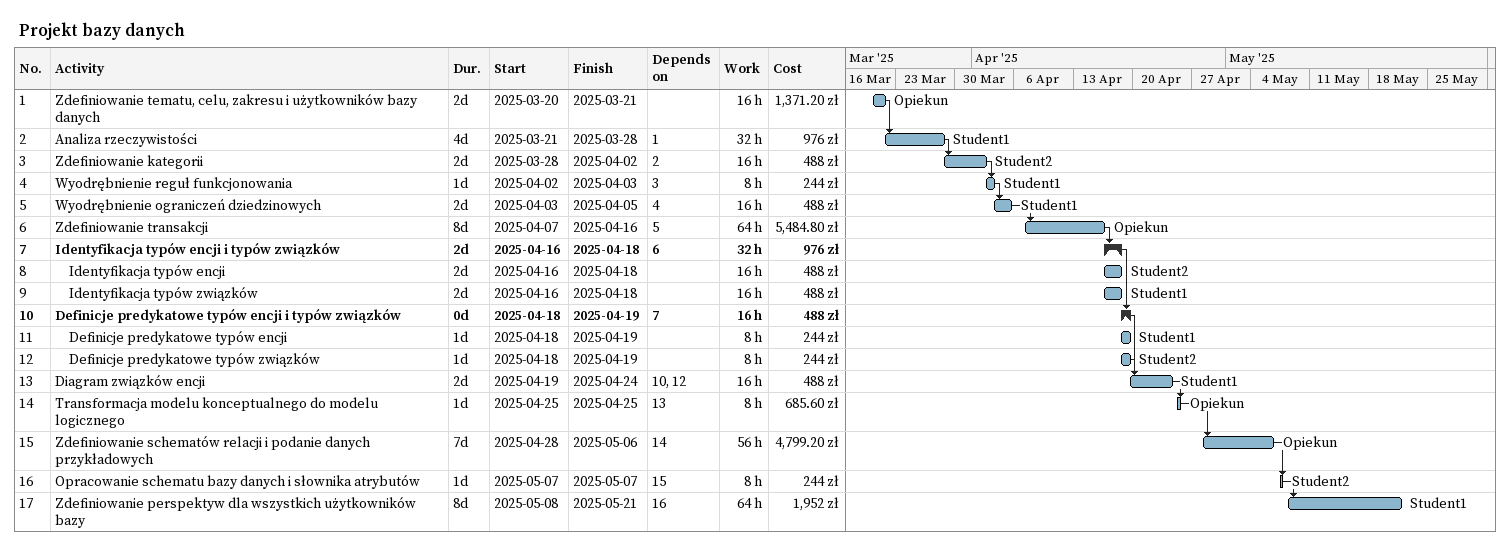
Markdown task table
Projekt bazy danych

| ID | Level | Task | Duration | Start | Finish | Predecessors | Resources | Work (h) | Cost (zł) |
|---|---|---|---|---|---|---|---|---|---|
| 1 | 1 | Zdefiniowanie tematu, celu, zakresu i użytkowników bazy danych | 2d | 2025-03-20 | 2025-03-21 |  | Opiekun | 16 | 1371.20 |
| 2 | 1 | Analiza rzeczywistości | 4d | 2025-03-21 | 2025-03-28 | 1 | Student1 | 32 | 976 |
| 3 | 1 | Zdefiniowanie kategorii | 2d | 2025-03-28 | 2025-04-02 | 2 | Student2 | 16 | 488 |
| 4 | 1 | Wyodrębnienie reguł funkcjonowania | 1d | 2025-04-02 | 2025-04-03 | 3 | Student1 | 8 | 244 |
| 5 | 1 | Wyodrębnienie ograniczeń dziedzinowych | 2d | 2025-04-03 | 2025-04-05 | 4 | Student1 | 16 | 488 |
| 6 | 1 | Zdefiniowanie transakcji | 8d | 2025-04-07 | 2025-04-16 | 5 | Opiekun | 64 | 5484.80 |
| 7 | 1 | **Identyfikacja typów encji i typów związków** | 2d | 2025-04-16 | 2025-04-18 | 6 |  | 32 | 976 |
| 8 | 2 | Identyfikacja typów encji | 2d | 2025-04-16 | 2025-04-18 |  | Student2 | 16 | 488 |
| 9 | 2 | Identyfikacja typów związków | 2d | 2025-04-16 | 2025-04-18 |  | Student1 | 16 | 488 |
| 10 | 1 | **Definicje predykatowe typów encji i typów związków** | 0d | 2025-04-18 | 2025-04-19 | 7 |  | 16 | 488 |
| 11 | 2 | Definicje predykatowe typów encji | 1d | 2025-04-18 | 2025-04-19 |  | Student1 | 8 | 244 |
| 12 | 2 | Definicje predykatowe typów związków | 1d | 2025-04-18 | 2025-04-19 |  | Student2 | 8 | 244 |
| 13 | 1 | Diagram związków encji | 2d | 2025-04-19 | 2025-04-24 | 10, 12 | Student1 | 16 | 488 |
| 14 | 1 | Transformacja modelu konceptualnego do modelu logicznego | 1d | 2025-04-25 | 2025-04-25 | 13 | Opiekun | 8 | 685.60 |
| 15 | 1 | Zdefiniowanie schematów relacji i podanie danych przykładowych | 7d | 2025-04-28 | 2025-05-06 | 14 | Opiekun | 56 | 4799.20 |
| 16 | 1 | Opracowanie schematu bazy danych i słownika atrybutów | 1d | 2025-05-07 | 2025-05-07 | 15 | Student2 | 8 | 244 |
| 17 | 1 | Zdefiniowanie perspektyw dla wszystkich użytkowników bazy | 8d | 2025-05-08 | 2025-05-21 | 16 | Student1 | 64 | 1952 |
